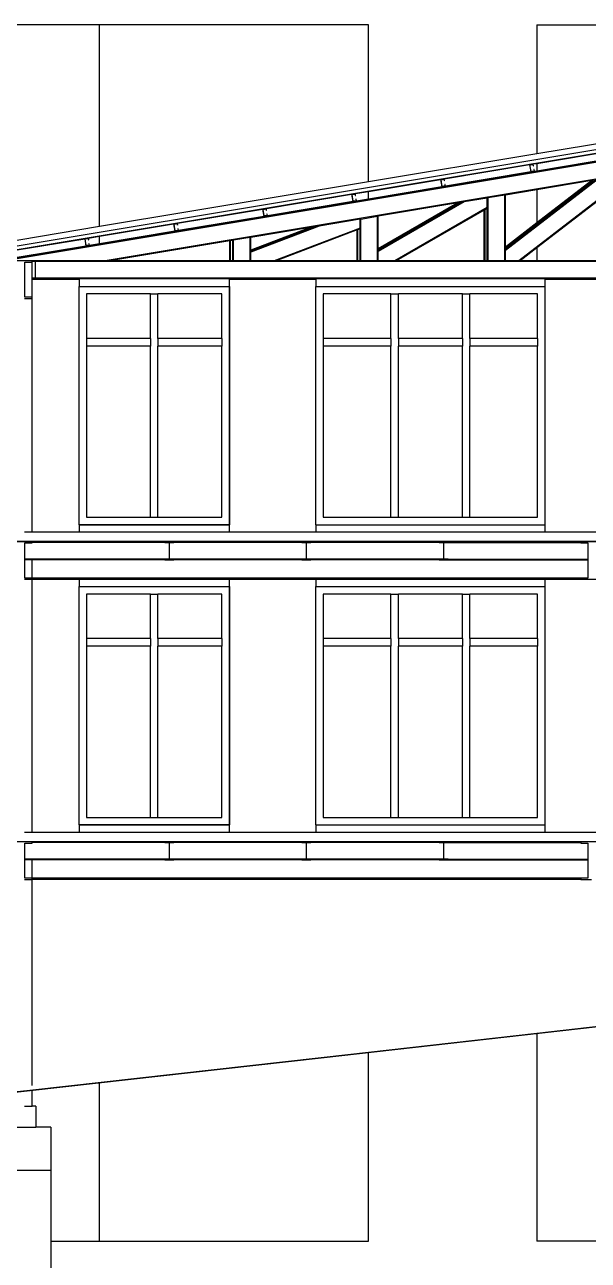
# Model space of a CAD drawing. Extents: x -49.2 to 49.2, y -12.4 to 14.6.
# Drawn here: x -4.77 to 2.73, y -3.62 to 12.83 of the extents above; entities that cross this region are included whole.
import ezdxf

# ---------------------------------------------------------------- set-up
doc = ezdxf.new("R2010")
doc.units = 0
doc.layers.get('0').update_dxf_attribs({"linetype": 'CONTINUOUS'})
doc.layers.add('SECTIONCUTEDGES', color=7, linetype='CONTINUOUS')

msp = doc.modelspace()

# ---------------------------------------------------------------- linework, layer by layer
for p, q in [((-3.773, 12.833), (-7.073, 12.833)), ((-3.773, 10.144), (-3.773, 12.833)), ((-0.193, 12.833), (-3.773, 12.833)), ((-0.193, 10.741), (-0.193, 12.833)), ((2.047, 12.833), (4.02, 12.833)), ((2.047, 12.833), (2.047, 11.114)), ((-4.87, 9.84), (11.846, 12.626)), ((12.07, 12.539), (-4.87, 9.716)), ((11.739, 12.494), (-4.87, 9.726)), ((12.106, 12.322), (-3.697, 9.688)), ((2.047, 10.987), (3.132, 11.168)), ((3.149, 11.069), (2.047, 10.885)), ((0.814, 10.781), (1.949, 10.97)), ((1.965, 10.872), (0.831, 10.683)), ((1.998, 10.979), (2.047, 10.987)), ((2.047, 10.885), (2.014, 10.88)), ((2.047, 10.987), (2.047, 10.885)), ((-0.193, 10.613), (0.765, 10.773)), ((2.849, 10.769), (1.627, 9.827)), ((2.829, 10.766), (1.627, 9.84)), ((2.798, 10.761), (1.627, 9.858)), ((2.778, 10.757), (2.047, 10.194)), ((2.778, 10.757), (2.047, 10.635)), ((-1.553, 10.387), (-0.419, 10.576)), ((-0.369, 10.584), (-0.193, 10.613)), ((0.781, 10.674), (-0.193, 10.512)), ((-0.193, 10.512), (-0.193, 10.613)), ((1.618, 10.564), (1.397, 10.527)), ((1.627, 10.565), (1.618, 10.564)), ((1.618, 9.688), (1.618, 10.564)), ((2.047, 10.635), (1.627, 10.565)), ((1.627, 9.87), (1.627, 10.565)), ((3.08, 10.668), (1.808, 9.688)), ((2.047, 10.635), (2.047, 10.194)), ((3.04, 10.625), (2.047, 9.86)), ((-2.737, 10.189), (-1.602, 10.379)), ((-0.402, 10.477), (-1.537, 10.288)), ((-0.193, 10.512), (-0.353, 10.485)), ((1.077, 10.474), (-0.065, 9.815)), ((1.049, 10.469), (-0.065, 9.827)), ((1.021, 10.464), (-0.065, 9.838)), ((0.993, 10.46), (-0.065, 9.85)), ((0.993, 10.46), (-0.065, 10.283)), ((1.387, 10.398), (0.156, 9.688)), ((1.021, 10.464), (0.993, 10.46)), ((1.049, 10.469), (1.021, 10.464)), ((1.077, 10.474), (1.049, 10.469)), ((1.387, 10.525), (1.077, 10.474)), ((1.357, 10.37), (1.347, 10.364)), ((1.387, 10.387), (1.357, 10.37)), ((1.357, 9.688), (1.357, 10.37)), ((1.397, 10.527), (1.387, 10.525)), ((1.387, 10.398), (1.387, 10.525)), ((1.387, 10.387), (1.387, 10.398)), ((1.387, 9.688), (1.387, 10.387)), ((1.397, 9.688), (1.397, 10.527)), ((-1.586, 10.28), (-2.72, 10.091)), ((-0.305, 10.243), (-0.852, 10.152)), ((-0.295, 10.245), (-0.305, 10.243)), ((-0.305, 10.125), (-0.305, 10.243)), ((-0.295, 10.245), (-0.075, 10.282)), ((-0.295, 9.688), (-0.295, 10.245)), ((-0.075, 10.282), (-0.065, 10.283)), ((-0.075, 9.688), (-0.075, 10.282)), ((-0.065, 9.85), (-0.065, 10.283)), ((1.347, 10.364), (0.175, 9.688)), ((1.347, 9.688), (1.347, 10.364)), ((-3.773, 10.017), (-2.786, 10.181)), ((-2.77, 10.083), (-3.773, 9.915)), ((-0.852, 10.152), (-1.758, 9.806)), ((-0.901, 10.144), (-1.758, 9.817)), ((-0.923, 10.14), (-1.758, 9.821)), ((-0.972, 10.132), (-1.758, 9.832)), ((-0.972, 10.132), (-1.758, 10.001)), ((-0.305, 10.125), (-1.449, 9.688)), ((-0.345, 10.1), (-1.422, 9.688)), ((-0.923, 10.14), (-0.972, 10.132)), ((-0.901, 10.144), (-0.923, 10.14)), ((-0.852, 10.152), (-0.901, 10.144)), ((-0.335, 10.103), (-0.345, 10.1)), ((-0.345, 9.688), (-0.345, 10.1)), ((-0.305, 10.115), (-0.335, 10.103)), ((-0.335, 9.688), (-0.335, 10.103)), ((-0.305, 10.115), (-0.305, 10.125)), ((-0.305, 9.688), (-0.305, 10.115)), ((2.047, 10.194), (1.627, 9.87)), ((-4.87, 9.834), (-3.97, 9.984)), ((-3.953, 9.885), (-4.87, 9.733)), ((-3.92, 9.992), (-3.773, 10.017)), ((-3.773, 9.915), (-3.904, 9.894)), ((-3.773, 9.915), (-3.773, 10.017)), ((-2.038, 9.955), (-3.637, 9.688)), ((-2.028, 9.956), (-2.038, 9.955)), ((-2.038, 9.688), (-2.038, 9.955)), ((-1.998, 9.961), (-2.028, 9.956)), ((-2.028, 9.688), (-2.028, 9.956)), ((-1.988, 9.963), (-1.998, 9.961)), ((-1.998, 9.688), (-1.998, 9.961)), ((-1.767, 10), (-1.988, 9.963)), ((-1.988, 9.688), (-1.988, 9.963)), ((-1.758, 10.001), (-1.767, 10)), ((-1.767, 9.688), (-1.767, 10)), ((-1.758, 9.832), (-1.758, 10.001)), ((-1.758, 9.821), (-1.758, 9.832)), ((-1.758, 9.817), (-1.758, 9.821)), ((-1.758, 9.817), (-1.758, 9.806)), ((-1.758, 9.688), (-1.758, 9.806)), ((-0.065, 9.838), (-0.065, 9.85)), ((-0.065, 9.827), (-0.065, 9.838)), ((-0.065, 9.827), (-0.065, 9.815)), ((-0.065, 9.688), (-0.065, 9.815)), ((1.627, 9.858), (1.627, 9.87)), ((1.627, 9.84), (1.627, 9.858)), ((1.627, 9.84), (1.627, 9.827)), ((1.627, 9.688), (1.627, 9.827)), ((2.047, 9.86), (1.824, 9.688)), ((2.047, 9.86), (2.047, 9.688)), ((-4.63, 9.688), (-4.67, 9.688)), ((-4.63, 9.678), (-4.67, 9.678)), ((-4.67, 9.458), (-4.67, 9.672)), ((-4.63, 9.688), (-4.63, 9.678)), ((-3.697, 9.688), (-4.63, 9.688)), ((-4.63, 9.678), (-4.63, 9.458)), ((10.17, 9.678), (-4.63, 9.678)), ((-3.637, 9.688), (-3.697, 9.688)), ((-2.038, 9.688), (-3.637, 9.688)), ((-2.028, 9.688), (-2.038, 9.688)), ((-1.998, 9.688), (-2.028, 9.688)), ((-1.988, 9.688), (-1.998, 9.688)), ((-1.767, 9.688), (-1.988, 9.688)), ((-1.758, 9.688), (-1.767, 9.688)), ((-1.449, 9.688), (-1.758, 9.688)), ((-1.449, 9.688), (-1.422, 9.688)), ((-0.345, 9.688), (-1.422, 9.688)), ((-0.335, 9.688), (-0.345, 9.688)), ((-0.305, 9.688), (-0.335, 9.688)), ((-0.295, 9.688), (-0.305, 9.688)), ((-0.075, 9.688), (-0.295, 9.688)), ((-0.065, 9.688), (-0.075, 9.688)), ((0.156, 9.688), (-0.065, 9.688)), ((0.156, 9.688), (0.175, 9.688)), ((1.347, 9.688), (0.175, 9.688)), ((1.357, 9.688), (1.347, 9.688)), ((1.387, 9.688), (1.357, 9.688)), ((1.397, 9.688), (1.387, 9.688)), ((1.618, 9.688), (1.397, 9.688)), ((1.627, 9.688), (1.618, 9.688)), ((1.808, 9.688), (1.627, 9.688)), ((1.808, 9.688), (1.824, 9.688)), ((2.047, 9.688), (1.824, 9.688)), ((3.04, 9.688), (2.047, 9.688)), ((-4.67, 9.448), (-4.67, 9.458)), ((-4.63, 9.458), (-4.67, 9.458)), ((-4.63, 9.448), (-4.67, 9.448)), ((-4.67, 9.444), (-4.67, 9.448)), ((-4.67, 9.444), (-4.045, 9.444)), ((-4.67, 9.204), (-4.67, 9.444)), ((-4.63, 9.458), (-4.63, 9.448)), ((-3.773, 9.458), (-4.63, 9.458)), ((-3.773, 9.448), (-4.63, 9.448)), ((-4.045, 9.444), (-4.045, 9.348)), ((-3.773, 9.448), (-3.773, 9.458)), ((-0.193, 9.458), (-3.773, 9.458)), ((-0.193, 9.448), (-3.773, 9.448)), ((-2.045, 9.444), (-0.895, 9.444)), ((-2.045, 9.348), (-2.045, 9.444)), ((-0.895, 9.444), (-0.895, 9.348)), ((-0.193, 9.448), (-0.193, 9.458)), ((2.047, 9.458), (-0.193, 9.458)), ((2.047, 9.448), (-0.193, 9.448)), ((2.047, 9.458), (2.047, 9.448)), ((4.02, 9.458), (2.047, 9.458)), ((4.02, 9.448), (2.047, 9.448)), ((2.155, 9.444), (3.305, 9.444)), ((2.155, 9.348), (2.155, 9.444)), ((-4.045, 6.174), (-4.045, 9.348)), ((-4.045, 9.348), (-2.045, 9.348)), ((-4.045, 9.348), (-2.045, 9.348)), ((-4.045, 6.174), (-4.045, 9.348)), ((-3.095, 9.248), (-3.945, 9.248)), ((-3.945, 9.248), (-3.945, 8.654)), ((-3.095, 9.248), (-2.995, 9.248)), ((-3.095, 8.654), (-3.095, 9.248)), ((-2.145, 9.248), (-2.995, 9.248)), ((-2.995, 8.654), (-2.995, 9.248)), ((-2.145, 8.654), (-2.145, 9.248)), ((-2.045, 6.174), (-2.045, 9.348)), ((-2.045, 9.348), (-2.045, 6.174)), ((-0.895, 9.348), (2.155, 9.348)), ((-0.895, 6.174), (-0.895, 9.348)), ((0.105, 9.248), (-0.795, 9.248)), ((-0.795, 9.248), (-0.795, 8.654)), ((0.105, 9.248), (0.205, 9.248)), ((0.105, 8.654), (0.105, 9.248)), ((0.205, 8.654), (0.205, 9.248)), ((1.055, 9.248), (0.205, 9.248)), ((1.055, 9.248), (1.155, 9.248)), ((1.055, 8.654), (1.055, 9.248)), ((1.155, 8.654), (1.155, 9.248)), ((2.055, 9.248), (1.155, 9.248)), ((2.055, 8.654), (2.055, 9.248)), ((2.155, 6.174), (2.155, 9.348)), ((-4.67, 6.074), (-4.67, 9.188)), ((-3.095, 8.654), (-3.945, 8.654)), ((-3.945, 8.654), (-3.945, 8.554)), ((-3.095, 8.654), (-3.095, 8.554)), ((-2.145, 8.654), (-2.995, 8.654)), ((-2.995, 8.654), (-2.995, 8.554)), ((-2.145, 8.654), (-2.145, 8.554)), ((0.105, 8.654), (-0.795, 8.654)), ((-0.795, 8.654), (-0.795, 8.554)), ((0.105, 8.654), (0.105, 8.554)), ((1.055, 8.654), (0.205, 8.654)), ((0.205, 8.654), (0.205, 8.554)), ((1.055, 8.654), (1.055, 8.554)), ((2.055, 8.654), (1.155, 8.654)), ((1.155, 8.654), (1.155, 8.554)), ((2.055, 8.654), (2.055, 8.554)), ((-3.095, 8.554), (-3.945, 8.554)), ((-3.945, 8.554), (-3.945, 6.274)), ((-3.095, 6.274), (-3.095, 8.554)), ((-2.145, 8.554), (-2.995, 8.554)), ((-2.995, 6.274), (-2.995, 8.554)), ((-2.145, 6.274), (-2.145, 8.554)), ((0.105, 8.554), (-0.795, 8.554)), ((-0.795, 8.554), (-0.795, 6.274)), ((0.105, 6.274), (0.105, 8.554)), ((1.055, 8.554), (0.205, 8.554)), ((0.205, 6.274), (0.205, 8.554)), ((1.055, 6.274), (1.055, 8.554)), ((2.055, 8.554), (1.155, 8.554)), ((1.155, 6.274), (1.155, 8.554)), ((2.055, 6.274), (2.055, 8.554)), ((-3.945, 6.274), (-3.095, 6.274)), ((-3.095, 6.274), (-2.995, 6.274)), ((-2.995, 6.274), (-2.145, 6.274)), ((-0.795, 6.274), (0.105, 6.274)), ((0.105, 6.274), (0.205, 6.274)), ((0.205, 6.274), (1.055, 6.274)), ((1.055, 6.274), (1.155, 6.274)), ((1.155, 6.274), (2.055, 6.274)), ((-4.045, 6.174), (-2.045, 6.174)), ((-4.045, 6.174), (-4.045, 6.074)), ((-2.045, 6.174), (-4.045, 6.174)), ((-2.045, 6.074), (-2.045, 6.174)), ((-0.895, 6.174), (2.155, 6.174)), ((-0.895, 6.174), (-0.895, 6.074)), ((2.155, 6.074), (2.155, 6.174)), ((-2.905, 5.948), (-4.67, 5.948)), ((-2.905, 5.938), (-4.67, 5.938)), ((-1.08, 5.948), (-2.785, 5.948)), ((-1.08, 5.938), (-2.785, 5.938)), ((0.745, 5.948), (-0.96, 5.948)), ((0.745, 5.938), (-0.96, 5.938)), ((0.865, 5.948), (2.63, 5.948)), ((0.865, 5.938), (2.63, 5.938)), ((-2.905, 5.718), (-4.765, 5.718)), ((-4.67, 5.708), (-4.765, 5.708)), ((-4.67, 5.464), (-4.67, 5.708)), ((-2.905, 5.708), (-4.67, 5.708)), ((-1.08, 5.718), (-2.785, 5.718)), ((-1.08, 5.708), (-2.785, 5.708)), ((0.745, 5.718), (-0.96, 5.718)), ((0.745, 5.708), (-0.96, 5.708)), ((0.865, 5.718), (2.725, 5.718)), ((0.865, 5.708), (2.725, 5.708)), ((2.63, 5.464), (-4.67, 5.464)), ((-4.67, 5.452), (2.63, 5.452)), ((-4.67, 2.078), (-4.67, 5.448)), ((-4.67, 5.448), (-4.045, 5.448)), ((-4.045, 5.448), (-4.045, 5.352)), ((-2.045, 5.448), (-0.895, 5.448)), ((-2.045, 5.352), (-2.045, 5.448)), ((-0.895, 5.448), (-0.895, 5.352)), ((2.155, 5.448), (2.63, 5.448)), ((2.155, 5.352), (2.155, 5.448)), ((-4.045, 2.178), (-4.045, 5.352)), ((-4.045, 5.352), (-2.045, 5.352)), ((-4.045, 5.352), (-2.045, 5.352)), ((-4.045, 2.178), (-4.045, 5.352)), ((-2.045, 2.178), (-2.045, 5.352)), ((-2.045, 5.352), (-2.045, 2.178)), ((-0.895, 5.352), (2.155, 5.352)), ((-0.895, 2.178), (-0.895, 5.352)), ((2.155, 2.178), (2.155, 5.352)), ((-3.095, 5.252), (-3.945, 5.252)), ((-3.945, 5.252), (-3.945, 4.658)), ((-3.095, 5.252), (-2.995, 5.252)), ((-3.095, 4.658), (-3.095, 5.252)), ((-2.145, 5.252), (-2.995, 5.252)), ((-2.995, 4.658), (-2.995, 5.252)), ((-2.145, 4.658), (-2.145, 5.252)), ((0.105, 5.252), (-0.795, 5.252)), ((-0.795, 5.252), (-0.795, 4.658)), ((0.105, 5.252), (0.205, 5.252)), ((0.105, 4.658), (0.105, 5.252)), ((0.205, 4.658), (0.205, 5.252)), ((1.055, 5.252), (0.205, 5.252)), ((1.055, 5.252), (1.155, 5.252)), ((1.055, 4.658), (1.055, 5.252)), ((1.155, 4.658), (1.155, 5.252)), ((2.055, 5.252), (1.155, 5.252)), ((2.055, 4.658), (2.055, 5.252)), ((-3.095, 4.658), (-3.945, 4.658)), ((-3.945, 4.658), (-3.945, 4.558)), ((-3.095, 4.658), (-3.095, 4.558)), ((-2.145, 4.658), (-2.995, 4.658)), ((-2.995, 4.658), (-2.995, 4.558)), ((-2.145, 4.658), (-2.145, 4.558)), ((0.105, 4.658), (-0.795, 4.658)), ((-0.795, 4.658), (-0.795, 4.558)), ((0.105, 4.658), (0.105, 4.558)), ((1.055, 4.658), (0.205, 4.658)), ((0.205, 4.658), (0.205, 4.558)), ((1.055, 4.658), (1.055, 4.558)), ((2.055, 4.658), (1.155, 4.658)), ((1.155, 4.658), (1.155, 4.558)), ((2.055, 4.658), (2.055, 4.558)), ((-3.095, 4.558), (-3.945, 4.558)), ((-3.945, 4.558), (-3.945, 2.278)), ((-3.095, 2.278), (-3.095, 4.558)), ((-2.145, 4.558), (-2.995, 4.558)), ((-2.995, 2.278), (-2.995, 4.558)), ((-2.145, 2.278), (-2.145, 4.558)), ((0.105, 4.558), (-0.795, 4.558)), ((-0.795, 4.558), (-0.795, 2.278)), ((0.105, 2.278), (0.105, 4.558)), ((1.055, 4.558), (0.205, 4.558)), ((0.205, 2.278), (0.205, 4.558)), ((1.055, 2.278), (1.055, 4.558)), ((2.055, 4.558), (1.155, 4.558)), ((1.155, 2.278), (1.155, 4.558)), ((2.055, 2.278), (2.055, 4.558)), ((-4.045, 2.178), (-2.045, 2.178)), ((-4.045, 2.178), (-4.045, 2.078)), ((-2.045, 2.178), (-4.045, 2.178)), ((-3.945, 2.278), (-3.095, 2.278)), ((-3.095, 2.278), (-2.995, 2.278)), ((-2.995, 2.278), (-2.145, 2.278)), ((-2.045, 2.078), (-2.045, 2.178)), ((-0.895, 2.178), (2.155, 2.178)), ((-0.895, 2.178), (-0.895, 2.078)), ((-0.795, 2.278), (0.105, 2.278)), ((0.105, 2.278), (0.205, 2.278)), ((0.205, 2.278), (1.055, 2.278)), ((1.055, 2.278), (1.155, 2.278)), ((1.155, 2.278), (2.055, 2.278)), ((2.155, 2.078), (2.155, 2.178)), ((-2.905, 1.952), (-4.67, 1.952)), ((-2.905, 1.943), (-4.67, 1.943)), ((-1.08, 1.952), (-2.785, 1.952)), ((-1.08, 1.943), (-2.785, 1.943)), ((0.745, 1.952), (-0.96, 1.952)), ((0.745, 1.943), (-0.96, 1.943)), ((0.865, 1.952), (2.63, 1.952)), ((0.865, 1.943), (2.63, 1.943)), ((-2.905, 1.722), (-4.765, 1.722)), ((-4.67, 1.712), (-4.765, 1.712)), ((-4.67, 1.468), (-4.67, 1.712)), ((-2.905, 1.712), (-4.67, 1.712)), ((-1.08, 1.722), (-2.785, 1.722)), ((-1.08, 1.712), (-2.785, 1.712)), ((0.745, 1.722), (-0.96, 1.722)), ((0.745, 1.712), (-0.96, 1.712)), ((0.865, 1.722), (2.725, 1.722)), ((0.865, 1.712), (2.725, 1.712)), ((2.63, 1.468), (-4.67, 1.468)), ((-4.67, 1.116), (-4.67, 1.452)), ((-3.766, 1.452), (-4.67, 1.452)), ((-1.946, 1.452), (-3.766, 1.452)), ((-1.649, 1.452), (-1.946, 1.452)), ((0.197, 1.452), (-1.649, 1.452)), ((0.488, 1.452), (0.197, 1.452)), ((2.63, 1.452), (0.488, 1.452)), ((-4.67, 0.885), (-4.67, 1.116)), ((-4.67, 0.59), (-4.67, 0.885)), ((-4.67, 0.471), (-4.67, 0.59)), ((-4.67, 0.41), (-4.67, 0.471)), ((-4.67, 0.132), (-4.67, 0.41)), ((-4.67, 0.058), (-4.67, 0.132)), ((-4.67, -0.276), (-4.67, 0.058)), ((-4.67, -0.31), (-4.67, -0.276)), ((-4.67, -0.41), (-4.67, -0.31)), ((-4.67, -0.498), (-4.67, -0.41)), ((3.724, -0.41), (2.047, -0.599)), ((-4.67, -0.571), (-4.67, -0.498)), ((-4.67, -0.878), (-4.67, -0.571)), ((2.047, -0.599), (-0.193, -0.852)), ((2.047, -0.599), (2.047, -3.367)), ((-0.823, -0.922), (-4.7, -1.359)), ((-4.67, -1.044), (-4.67, -0.878)), ((-0.193, -0.852), (-3.773, -1.256)), ((-0.193, -3.367), (-0.193, -0.852)), ((-4.67, -1.257), (-4.67, -1.044)), ((-3.773, -1.256), (-4.67, -1.358)), ((-4.67, -1.29), (-4.67, -1.257)), ((-3.773, -3.367), (-3.773, -1.256)), ((-4.7, -1.359), (-4.952, -1.387)), ((-4.67, -1.358), (-4.77, -1.369)), ((-4.67, -1.567), (-4.67, -1.358)), ((-4.77, -1.567), (-4.67, -1.567)), ((-4.62, -1.567), (-4.67, -1.567)), ((-4.62, -1.567), (-4.62, -1.848)), ((-4.92, -1.848), (-4.62, -1.848)), ((-4.42, -1.848), (-4.62, -1.848)), ((-4.42, -1.848), (-4.42, -2.418)), ((-5.12, -2.418), (-4.42, -2.418)), ((-4.42, -2.418), (-4.42, -3.367)), ((-4.42, -3.367), (-3.773, -3.367)), ((-4.42, -3.367), (-4.42, -12.418)), ((-3.773, -3.367), (-0.193, -3.367)), ((4.02, -3.367), (2.047, -3.367))]:
    msp.add_line(p, q)
at = {"layer": 'SECTIONCUTEDGES'}
for p, q in [((-4.87, 9.89), (11.808, 12.67)), ((4.02, 11.443), (2.047, 11.114)), ((2.047, 11.114), (-0.193, 10.741)), ((1.998, 10.979), (1.949, 10.97)), ((1.949, 10.97), (1.965, 10.872)), ((1.954, 10.966), (1.994, 10.973)), ((1.969, 10.877), (1.954, 10.966)), ((1.965, 10.872), (2.014, 10.88)), ((2.009, 10.884), (1.969, 10.877)), ((1.994, 10.973), (1.997, 10.953)), ((1.997, 10.953), (2.002, 10.954)), ((2.002, 10.954), (1.998, 10.979)), ((2.01, 10.905), (2.005, 10.904)), ((2.005, 10.904), (2.009, 10.884)), ((2.014, 10.88), (2.01, 10.905)), ((-0.193, 10.741), (-3.773, 10.144)), ((0.814, 10.781), (0.765, 10.773)), ((0.765, 10.773), (0.781, 10.674)), ((0.771, 10.769), (0.81, 10.776)), ((0.786, 10.68), (0.771, 10.769)), ((0.81, 10.776), (0.814, 10.756)), ((0.818, 10.757), (0.814, 10.781)), ((0.814, 10.756), (0.818, 10.757)), ((0.827, 10.707), (0.822, 10.707)), ((0.822, 10.707), (0.825, 10.687)), ((0.831, 10.683), (0.827, 10.707)), ((-0.369, 10.584), (-0.419, 10.576)), ((-0.419, 10.576), (-0.402, 10.477)), ((-0.413, 10.572), (-0.373, 10.578)), ((-0.398, 10.483), (-0.413, 10.572)), ((-0.373, 10.578), (-0.37, 10.559)), ((-0.37, 10.559), (-0.365, 10.559)), ((-0.365, 10.559), (-0.369, 10.584)), ((0.781, 10.674), (0.831, 10.683)), ((0.825, 10.687), (0.786, 10.68)), ((-1.553, 10.387), (-1.602, 10.379)), ((-1.602, 10.379), (-1.586, 10.28)), ((-1.597, 10.374), (-1.557, 10.381)), ((-1.582, 10.286), (-1.597, 10.374)), ((-1.557, 10.381), (-1.554, 10.361)), ((-1.549, 10.362), (-1.553, 10.387)), ((-0.402, 10.477), (-0.353, 10.485)), ((-0.359, 10.49), (-0.398, 10.483)), ((-0.357, 10.51), (-0.362, 10.509)), ((-0.362, 10.509), (-0.359, 10.49)), ((-0.353, 10.485), (-0.357, 10.51)), ((-1.586, 10.28), (-1.537, 10.288)), ((-1.542, 10.292), (-1.582, 10.286)), ((-1.554, 10.361), (-1.549, 10.362)), ((-1.541, 10.313), (-1.546, 10.312)), ((-1.546, 10.312), (-1.542, 10.292)), ((-1.537, 10.288), (-1.541, 10.313)), ((-3.773, 10.144), (-5.114, 9.921)), ((-2.737, 10.189), (-2.786, 10.181)), ((-2.786, 10.181), (-2.77, 10.083)), ((-2.78, 10.177), (-2.741, 10.184)), ((-2.765, 10.088), (-2.78, 10.177)), ((-2.77, 10.083), (-2.72, 10.091)), ((-2.726, 10.095), (-2.765, 10.088)), ((-2.741, 10.184), (-2.737, 10.164)), ((-2.733, 10.165), (-2.737, 10.189)), ((-2.737, 10.164), (-2.733, 10.165)), ((-2.724, 10.115), (-2.729, 10.115)), ((-2.729, 10.115), (-2.726, 10.095)), ((-2.72, 10.091), (-2.724, 10.115)), ((-3.92, 9.992), (-3.97, 9.984)), ((-3.97, 9.984), (-3.953, 9.885)), ((-3.964, 9.98), (-3.924, 9.986)), ((-3.949, 9.891), (-3.964, 9.98)), ((-3.953, 9.885), (-3.904, 9.894)), ((-3.91, 9.898), (-3.949, 9.891)), ((-3.924, 9.986), (-3.921, 9.967)), ((-3.921, 9.967), (-3.916, 9.968)), ((-3.916, 9.968), (-3.92, 9.992)), ((-3.908, 9.918), (-3.913, 9.917)), ((-3.913, 9.917), (-3.91, 9.898)), ((-3.904, 9.894), (-3.908, 9.918)), ((-4.67, 9.688), (-4.87, 9.688)), ((-4.765, 9.672), (-4.67, 9.672)), ((-4.765, 9.204), (-4.765, 9.672)), ((-4.67, 9.678), (-4.67, 9.688)), ((-4.67, 9.672), (-4.67, 9.678)), ((-4.77, 9.188), (-4.67, 9.188)), ((-4.67, 9.204), (-4.765, 9.204)), ((-4.67, 9.188), (-4.67, 9.204)), ((-4.892, 5.954), (10.33, 5.954)), ((-4.67, 5.948), (-4.87, 5.948)), ((-4.67, 6.074), (-4.77, 6.074)), ((-4.765, 5.932), (-4.67, 5.932)), ((-4.765, 5.718), (-4.765, 5.932)), ((-4.045, 6.074), (-4.67, 6.074)), ((-4.67, 5.938), (-4.67, 5.948)), ((-4.67, 5.932), (-4.67, 5.938)), ((-2.045, 6.074), (-4.045, 6.074)), ((-2.905, 5.948), (-2.905, 5.938)), ((-2.785, 5.948), (-2.905, 5.948)), ((-2.905, 5.938), (-2.848, 5.938)), ((-2.848, 5.938), (-2.848, 5.718)), ((-2.848, 5.938), (-2.842, 5.938)), ((-2.842, 5.938), (-2.785, 5.938)), ((-2.842, 5.718), (-2.842, 5.938)), ((-2.785, 5.938), (-2.785, 5.948)), ((-0.895, 6.074), (-2.045, 6.074)), ((-1.08, 5.948), (-1.08, 5.938)), ((-0.96, 5.948), (-1.08, 5.948)), ((-1.08, 5.938), (-1.023, 5.938)), ((-1.023, 5.938), (-1.023, 5.718)), ((-1.023, 5.938), (-1.017, 5.938)), ((-1.017, 5.938), (-0.96, 5.938)), ((-1.017, 5.718), (-1.017, 5.938)), ((-0.96, 5.938), (-0.96, 5.948)), ((2.155, 6.074), (-0.895, 6.074)), ((0.745, 5.948), (0.745, 5.938)), ((0.865, 5.948), (0.745, 5.948)), ((0.745, 5.938), (0.802, 5.938)), ((0.802, 5.938), (0.802, 5.718)), ((0.802, 5.938), (0.808, 5.938)), ((0.808, 5.938), (0.865, 5.938)), ((0.808, 5.718), (0.808, 5.938)), ((0.865, 5.938), (0.865, 5.948)), ((3.305, 6.074), (2.155, 6.074)), ((2.63, 5.948), (2.63, 5.938)), ((2.83, 5.948), (2.63, 5.948)), ((2.63, 5.938), (2.63, 5.932)), ((2.63, 5.932), (2.725, 5.932)), ((2.725, 5.932), (2.725, 5.718)), ((-4.765, 5.708), (-4.765, 5.718)), ((-4.765, 5.464), (-4.765, 5.708)), ((-2.905, 5.718), (-2.905, 5.708)), ((-2.848, 5.718), (-2.905, 5.718)), ((-2.905, 5.708), (-2.785, 5.708)), ((-2.785, 5.718), (-2.842, 5.718)), ((-2.785, 5.708), (-2.785, 5.718)), ((-1.08, 5.718), (-1.08, 5.708)), ((-1.023, 5.718), (-1.08, 5.718)), ((-1.08, 5.708), (-0.96, 5.708)), ((-0.96, 5.718), (-1.017, 5.718)), ((-0.96, 5.708), (-0.96, 5.718)), ((0.745, 5.718), (0.745, 5.708)), ((0.802, 5.718), (0.745, 5.718)), ((0.745, 5.708), (0.865, 5.708)), ((0.865, 5.718), (0.808, 5.718)), ((0.865, 5.708), (0.865, 5.718)), ((2.725, 5.718), (2.725, 5.708)), ((2.725, 5.708), (2.725, 5.464)), ((-4.77, 5.448), (-4.67, 5.448)), ((-4.67, 5.464), (-4.765, 5.464)), ((-4.67, 5.452), (-4.67, 5.464)), ((-4.67, 5.448), (-4.67, 5.452)), ((2.63, 5.464), (2.63, 5.452)), ((2.725, 5.464), (2.63, 5.464)), ((2.63, 5.452), (2.63, 5.448)), ((2.63, 5.448), (2.83, 5.448)), ((-4.67, 2.078), (-4.77, 2.078)), ((-4.045, 2.078), (-4.67, 2.078)), ((-2.045, 2.078), (-4.045, 2.078)), ((-0.895, 2.078), (-2.045, 2.078)), ((2.155, 2.078), (-0.895, 2.078)), ((3.305, 2.078), (2.155, 2.078)), ((-4.892, 1.958), (10.33, 1.958)), ((-4.67, 1.952), (-4.87, 1.952)), ((-4.765, 1.936), (-4.67, 1.936)), ((-4.765, 1.722), (-4.765, 1.936)), ((-4.67, 1.943), (-4.67, 1.952)), ((-4.67, 1.936), (-4.67, 1.943)), ((-2.905, 1.952), (-2.905, 1.943)), ((-2.785, 1.952), (-2.905, 1.952)), ((-2.905, 1.943), (-2.848, 1.943)), ((-2.848, 1.943), (-2.848, 1.722)), ((-2.848, 1.943), (-2.842, 1.943)), ((-2.842, 1.943), (-2.785, 1.943)), ((-2.842, 1.722), (-2.842, 1.943)), ((-2.785, 1.943), (-2.785, 1.952)), ((-1.08, 1.952), (-1.08, 1.943)), ((-0.96, 1.952), (-1.08, 1.952)), ((-1.08, 1.943), (-1.023, 1.943)), ((-1.023, 1.943), (-1.023, 1.722)), ((-1.023, 1.943), (-1.017, 1.943)), ((-1.017, 1.943), (-0.96, 1.943)), ((-1.017, 1.722), (-1.017, 1.943)), ((-0.96, 1.943), (-0.96, 1.952)), ((0.745, 1.952), (0.745, 1.943)), ((0.865, 1.952), (0.745, 1.952)), ((0.745, 1.943), (0.802, 1.943)), ((0.802, 1.943), (0.802, 1.722)), ((0.802, 1.943), (0.808, 1.943)), ((0.808, 1.943), (0.865, 1.943)), ((0.808, 1.722), (0.808, 1.943)), ((0.865, 1.943), (0.865, 1.952)), ((2.63, 1.952), (2.63, 1.943)), ((2.83, 1.952), (2.63, 1.952)), ((2.63, 1.943), (2.63, 1.936)), ((2.63, 1.936), (2.725, 1.936)), ((2.725, 1.936), (2.725, 1.722)), ((-4.765, 1.712), (-4.765, 1.722)), ((-4.765, 1.468), (-4.765, 1.712)), ((-2.905, 1.722), (-2.905, 1.712)), ((-2.848, 1.722), (-2.905, 1.722)), ((-2.905, 1.712), (-2.785, 1.712)), ((-2.785, 1.722), (-2.842, 1.722)), ((-2.785, 1.712), (-2.785, 1.722)), ((-1.08, 1.722), (-1.08, 1.712)), ((-1.023, 1.722), (-1.08, 1.722)), ((-1.08, 1.712), (-0.96, 1.712)), ((-0.96, 1.722), (-1.017, 1.722)), ((-0.96, 1.712), (-0.96, 1.722)), ((0.745, 1.722), (0.745, 1.712)), ((0.802, 1.722), (0.745, 1.722)), ((0.745, 1.712), (0.865, 1.712)), ((0.865, 1.722), (0.808, 1.722)), ((0.865, 1.712), (0.865, 1.722)), ((2.725, 1.722), (2.725, 1.712)), ((2.725, 1.712), (2.725, 1.468)), ((-4.77, 1.452), (-4.67, 1.452)), ((-4.67, 1.468), (-4.765, 1.468)), ((-4.67, 1.452), (-4.67, 1.468)), ((2.63, 1.468), (2.63, 1.452)), ((2.725, 1.468), (2.63, 1.468)), ((2.63, 1.452), (2.774, 1.452)), ((-0.823, -0.922), (3.724, -0.41)), ((-5.139, -1.41), (-0.823, -0.922))]:
    msp.add_line(p, q, dxfattribs=at)

doc.saveas('drawing.dxf')
